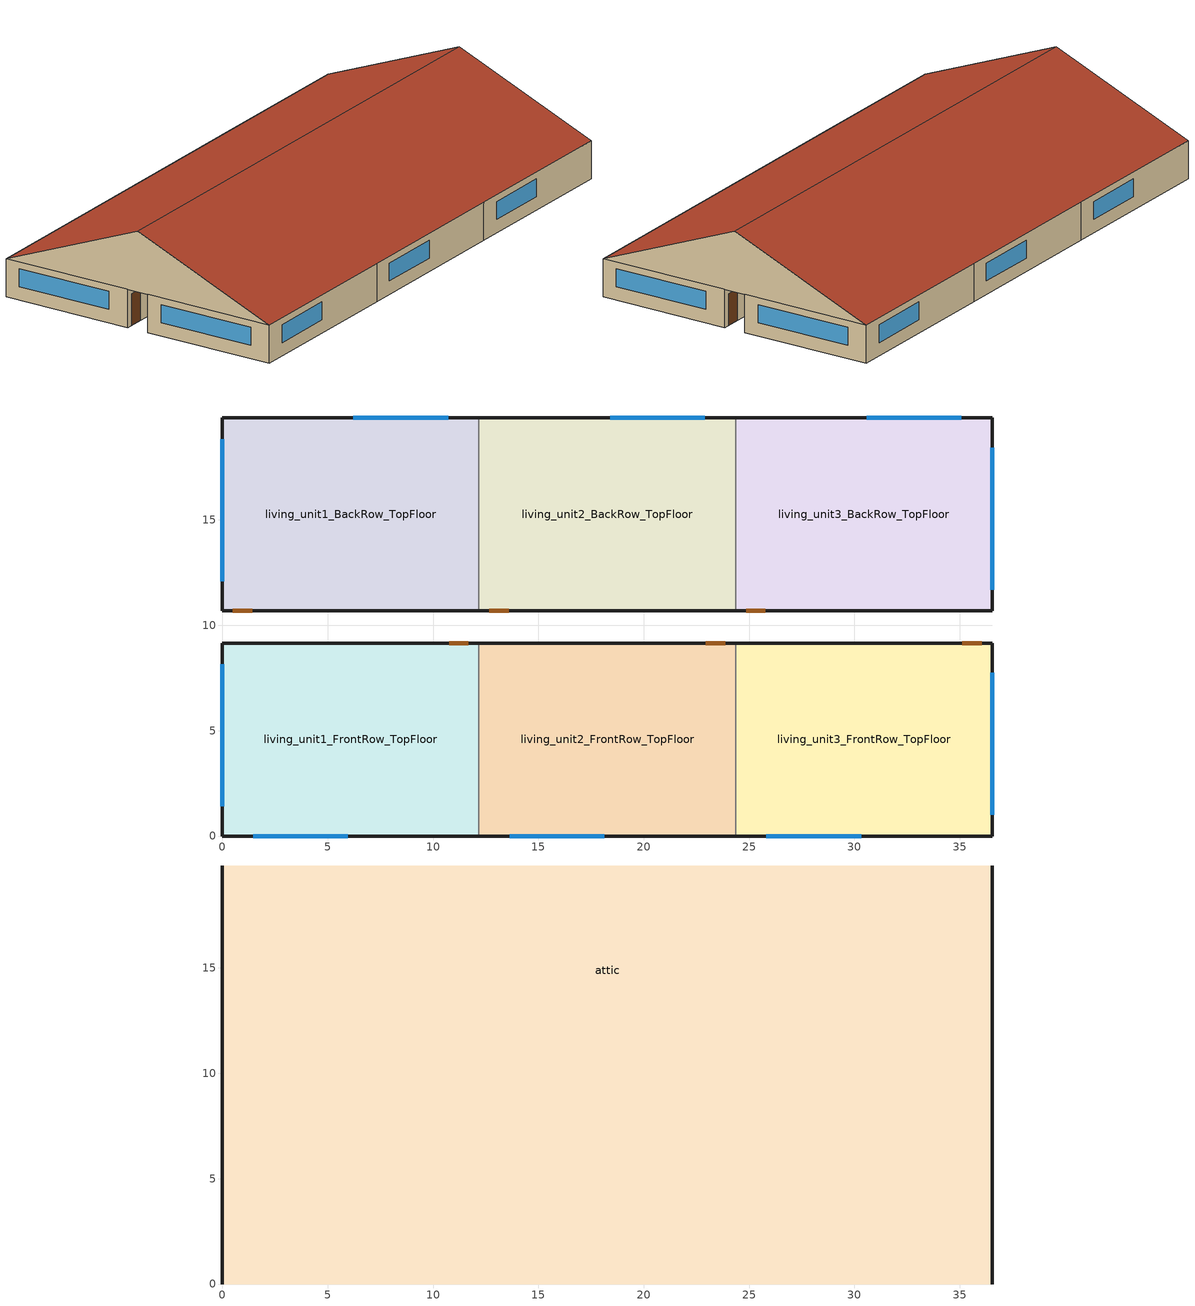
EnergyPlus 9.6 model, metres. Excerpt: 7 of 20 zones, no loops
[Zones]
living_unit3_BackRow_TopFloor
 floor to living_unit3_BackRow_MiddleFloor (ceiling-floor-layer): 36.54,10.68 24.36,10.68 24.36,19.84 36.54,19.84 z5.33
 wall outside (Exterior Wall): 24.36,10.68 36.54,10.68 36.54,19.84 24.36,19.84 z5.33:7.92
 wall to living_unit2_BackRow_TopFloor (interiorwall): 24.36,19.84 24.36,10.68 z5.33:7.92
 window (Exterior Window): 36.54,11.68 36.54,18.43 / 35.08,19.84 30.58,19.84 z6.25:7.47
 door (Exterior Door): 24.86,10.68 25.77,10.68 z5.33:7.47
 ceiling to attic (Interior Ceiling): 24.36,10.68 36.54,10.68 36.54,19.84 24.36,19.84 z7.92
living_unit3_FrontRow_TopFloor
 floor to living_unit3_FrontRow_MiddleFloor (ceiling-floor-layer): 36.54,0 24.36,0 24.36,9.16 36.54,9.16 z5.33
 wall outside (Exterior Wall): 24.36,0 36.54,0 36.54,9.16 24.36,9.16 z5.33:7.92
 wall to living_unit2_FrontRow_TopFloor (interiorwall): 24.36,9.16 24.36,0 z5.33:7.92
 window (Exterior Window): 36.54,1 36.54,7.75 / 25.82,0 30.32,0 z6.25:7.47
 door (Exterior Door): 36.04,9.16 35.12,9.16 z5.33:7.47
 ceiling to attic (Interior Ceiling): 24.36,0 36.54,0 36.54,9.16 24.36,9.16 z7.92
living_unit1_FrontRow_TopFloor
 floor to living_unit1_FrontRow_MiddleFloor (ceiling-floor-layer): 12.18,0 0,0 0,9.16 12.18,9.16 z5.33
 wall outside (Exterior Wall): 12.18,9.16 0,9.16 0,0 12.18,0 z5.33:7.92
 wall to living_unit2_FrontRow_TopFloor (interiorwall): 12.18,0 12.18,9.16 z5.33:7.92
 window (Exterior Window): 1.46,0 5.96,0 / 0,8.16 0,1.41 z6.25:7.47
 door (Exterior Door): 11.68,9.16 10.76,9.16 z5.33:7.47
 ceiling to attic (Interior Ceiling): 0,0 12.18,0 12.18,9.16 0,9.16 z7.92
living_unit2_BackRow_TopFloor
 floor to living_unit2_BackRow_MiddleFloor (ceiling-floor-layer): 24.36,10.68 12.18,10.68 12.18,19.84 24.36,19.84 z5.33
 wall outside (Exterior Wall): 12.18,10.68 24.36,10.68 / 24.36,19.84 12.18,19.84 z5.33:7.92
 wall to living_unit1_BackRow_TopFloor (interiorwall): 12.18,19.84 12.18,10.68 z5.33:7.92
 window (Exterior Window): 22.9,19.84 18.4,19.84 z6.25:7.47
 door (Exterior Door): 12.68,10.68 13.59,10.68 z5.33:7.47
 ceiling to attic (Interior Ceiling): 12.18,10.68 24.36,10.68 24.36,19.84 12.18,19.84 z7.92
living_unit2_FrontRow_TopFloor
 floor to living_unit2_FrontRow_MiddleFloor (ceiling-floor-layer): 24.36,0 12.18,0 12.18,9.16 24.36,9.16 z5.33
 wall outside (Exterior Wall): 12.18,0 24.36,0 / 24.36,9.16 12.18,9.16 z5.33:7.92
 window (Exterior Window): 13.64,0 18.14,0 z6.25:7.47
 door (Exterior Door): 23.86,9.16 22.94,9.16 z5.33:7.47
 ceiling to attic (Interior Ceiling): 12.18,0 24.36,0 24.36,9.16 12.18,9.16 z7.92
living_unit1_BackRow_TopFloor
 floor to living_unit1_BackRow_BottomFloor (ceiling-floor-layer): 12.18,10.68 0,10.68 0,19.84 12.18,19.84 z5.33
 wall outside (Exterior Wall): 12.18,19.84 0,19.84 0,10.68 12.18,10.68 z5.33:7.92
 window (Exterior Window): 10.72,19.84 6.22,19.84 / 0,18.84 0,12.09 z6.25:7.47
 door (Exterior Door): 0.5,10.68 1.41,10.68 z5.33:7.47
 ceiling to attic (Interior Ceiling): 0,10.68 12.18,10.68 12.18,19.84 0,19.84 z7.92
attic
 wall outside (Gable_end): 36.54,0,7.92 36.54,19.84,7.92 36.54,9.92,12.05; 0,19.84,7.92 0,0,7.92 0,9.92,12.05
 roof outside (Exterior Roof): 36.54,19.84,7.92 0,19.84,7.92 0,9.92,12.05 36.54,9.92,12.05; 0,0,7.92 36.54,0,7.92 36.54,9.92,12.05 0,9.92,12.05
[Building]
US+MF+CZ7+oilfurnace+slab+IECC_2021: North Axis=0; Terrain=Suburbs; Loads Convergence Tolerance Value=0.04; Temperature Convergence Tolerance Value=0.4; Solar Distribution=FullExterior; Maximum Number of Warmup Days=25; Minimum Number of Warmup Days=6
[Site:Location]
International Falls Intl Ap_MN_USA Design_Conditions: Latitude=48.57; Longitude=-93.4; Time Zone=-6; Elevation=359
[SizingPeriod:DesignDay] Day of Month=21; DryBulb Temperature Range Modifier Type=DefaultMultipliers; Humidity Condition Type=Wetbulb; Barometric Pressure=97086; Rain Indicator=No; Snow Indicator=No; Daylight Saving Time Indicator=No
Name | Month | Day Type | Maximum DryBulb Temperature | Daily DryBulb Temperature Range | Wetbulb or DewPoint at Maximum DryBulb | Wind Speed | Wind Direction | Solar Model Indicator | Sky Clearness | ASHRAE Clear Sky Optical Depth for Beam Irradiance taub | ASHRAE Clear Sky Optical Depth for Diffuse Irradiance taud
International Falls Intl Ap Ann Htg 99.6% Condns DB | 1 | WinterDesignDay | -32.7 | 0 | -32.7 | 2.4 | 210 | ASHRAEClearSky | 0
International Falls Intl Ap Ann Clg .4% Condns DB=>MWB | 7 | SummerDesignDay | 30.1 | 12.4 | 21.1 | 4.7 | 200 | ASHRAETau |  | 0.405 | 2.2
[Site:WaterMainsTemperature]
Calculation Method=Correlation; Annual Average Outdoor Air Temperature=3.29167; Maximum Difference In Monthly Average Outdoor Air Temperatures=36.6
[Material]
Name | Roughness | Thickness | Conductivity | Density | Specific Heat | Solar Absorptance | Thermal Absorptance | Visible Absorptance
sheathing_consol_layer | Rough | 0.031115 | 0.035329 | 20.1 | 1465.415
ceil_consol_layer | Rough | 0.566491 | 0.0617176 | 41.9286 | 776.251
wall_consol_layer | Rough | 0.1397 | 0.057165 | 120.801 | 1036.26
Asphalt_shingle | MediumRough | 0.00633985 | 0.08186 | 1121.29 | 1255.2 | 0.75
cement_stucco | MediumSmooth | 0.01905 | 0.721 | 1865.58 | 878.64
syn_stucco | MediumSmooth | 0.003048 | 0.0865 | 400 | 878.64
Drywall_1/2in | MediumSmooth | 0.0127 | 0.16009 | 800.923 | 1087.84
OSB_5/8in | MediumSmooth | 0.015875 | 0.1163 | 544.627 | 1213.36
OSB_7/16in | MediumSmooth | 0.0111125 | 0.1163 | 544.627 | 1213.36
Lumber_2x4 | Rough | 0.0890016 | 0.115458 | 512.64 | 767.58 | 0.7 | 0.9 | 0.7
OSB_1/2in | MediumSmooth | 0.0127 | 0.1163 | 544.627 | 1213.36 | 0.7 | 0.9 | 0.7
door_const | Smooth | 0.0422696 | 0.0720096 | 512.64 | 767.58
[Material:NoMass]
Bldg_paper_felt: Roughness=Smooth; Thermal Resistance=0.0105666
[Material:AirGap]
Air_4_in_vert: Thermal Resistance=0.158499
[WindowMaterial:SimpleGlazingSystem]
Glass: UFactor=1.70358; Solar Heat Gain Coefficient=0.3344; Visible Transmittance=0.88
[WindowMaterial:Blind]
int_blind: Slat Orientation=Horizontal; Slat Width=0.025; Slat Separation=0.01875; Slat Thickness=0.001; Slat Angle=45; Slat Conductivity=221; Slat Beam Solar Transmittance=0; Front Side Slat Beam Solar Reflectance=0.5; Back Side Slat Beam Solar Reflectance=0.5; Slat Diffuse Solar Transmittance=0; Front Side Slat Diffuse Solar Reflectance=0.5; Back Side Slat Diffuse Solar Reflectance=0.5; Slat Beam Visible Transmittance=0; Front Side Slat Beam Visible Reflectance=0.5; Back Side Slat Beam Visible Reflectance=0.5; Slat Diffuse Visible Transmittance=0; Front Side Slat Diffuse Visible Reflectance=0.5; Back Side Slat Diffuse Visible Reflectance=0.5; Slat Infrared Hemispherical Transmittance=0; Front Side Slat Infrared Hemispherical Emissivity=0.9; Back Side Slat Infrared Hemispherical Emissivity=0.9; Blind to Glass Distance=0.05; Blind Top Opening Multiplier=0.5; Blind Bottom Opening Multiplier=0.5; Blind Left Side Opening Multiplier=0.5; Blind Right Side Opening Multiplier=0.5
[Construction]
Exterior Wall: syn_stucco, sheathing_consol_layer, OSB_7/16in, wall_consol_layer, Drywall_1/2in
ceiling-floor-layer: Lumber_2x4
Interior Ceiling: ceil_consol_layer, Drywall_1/2in
interiorwall: Drywall_1/2in, OSB_5/8in, Drywall_1/2in
Exterior Roof: Asphalt_shingle, OSB_1/2in
Exterior Window: Glass
Exterior Door: door_const
Gable_end: cement_stucco, Bldg_paper_felt, OSB_5/8in, Air_4_in_vert, Drywall_1/2in
window_w_blinds: Glass, int_blind
[Zone] Multiplier=1
attic; living_unit3_BackRow_TopFloor; living_unit3_FrontRow_TopFloor; living_unit1_FrontRow_TopFloor; living_unit2_BackRow_TopFloor; living_unit2_FrontRow_TopFloor; living_unit1_BackRow_TopFloor
[WindowShadingControl] Shading Type=InteriorBlind; Construction with Shading=window_w_blinds; Shading Control Type=OnIfScheduleAllows; Schedule=shading_2012iecc; Shading Control Is Scheduled=Yes; Glare Control Is Active=No; Multiple Surface Control Type=Sequential
Name | Zone | Fenestration Surface 1 | Fenestration Surface 2 | Fenestration Surface 3
Shades-living_unit1_FrontRow_TopFloor | LIVING_UNIT1_FrontRow_TopFloor | Window_ldf_unit1_FrontRow_TopFloor
Shades-living_unit2_FrontRow_TopFloor | LIVING_UNIT2_FrontRow_TopFloor | Window_ldf_unit2_FrontRow_TopFloor
Shades-living_unit3_FrontRow_TopFloor | LIVING_UNIT3_FrontRow_TopFloor | Window_sdr_unit3_FrontRow_TopFloor | Window_sdl_unit3_FrontRow_TopFloor | Window_ldf_unit3_FrontRow_TopFloor
Shades-living_unit1_BackRow_TopFloor | LIVING_UNIT1_BackRow_TopFloor | Window_ldb_unit1_BackRow_TopFloor
Shades-living_unit2_BackRow_TopFloor | LIVING_UNIT2_BackRow_TopFloor | Window_ldb_unit2_BackRow_TopFloor
Shades-living_unit3_BackRow_TopFloor | LIVING_UNIT3_BackRow_TopFloor | Window_sdr_unit3_BackRow_TopFloor | Window_sdl_unit3_BackRow_TopFloor | Window_ldb_unit3_BackRow_TopFloor
[GroundHeatTransfer:Control]
gtp_control: Run Basement Preprocessor=no; Run Slab Preprocessor=yes
[GroundHeatTransfer:Slab:Materials]
NMAT Number of materials=2; ALBEDO Surface Albedo No Snow=0.16; ALBEDO Surface Albedo Snow=0.4; EPSLW Surface Emissivity No Snow=0.9; EPSLW Surface Emissivity Snow=0.9; Z0 Surface Roughness No Snow=0.75; Z0 Surface Roughness Snow=0.05; HIN Indoor HConv Downward Flow=6; HIN Indoor HConv Upward=9
[GroundHeatTransfer:Slab:MatlProps]
RHO Slab Material density=2300; RHO Soil Density=1200; CP Slab CP=650; CP Soil CP=1200; TCON Slab k=0.9; TCON Soil k=1
[GroundHeatTransfer:Slab:BoundConds]
EVTR Is surface evapotranspiration modeled=FALSE; FIXBC is the lower boundary at a fixed temperature=TRUE; TDEEPin=10; USRHflag Is the ground surface h specified by the user=FALSE
[GroundHeatTransfer:Slab:BldgProps]
IYRS Number of years to iterate=10; Shape Slab shape=0; HBLDG Building height=4; TIN1 January Indoor Average Temperature Setpoint=22.22; TIN2 February Indoor Average Temperature Setpoint=22.22; TIN3 March Indoor Average Temperature Setpoint=22.22; TIN4 April Indoor Average Temperature Setpoint=22.22; TIN5 May Indoor Average Temperature Setpoint=22.22; TIN6 June Indoor Average Temperature Setpoint=23.88; TIN7 July Indoor Average Temperature Setpoint=23.88; TIN8 August Indoor Average Temperature Setpoint=23.88; TIN9 September Indoor Average Temperature Setpoint=23.88; TIN10 October Indoor Average Temperature Setpoint=22.22; TIN11 November Indoor Average Temperature Setpoint=22.22; TIN12 December Indoor Average Temperature Setpoint=22.22; TINAmp Daily Indoor sine wave variation amplitude=0; ConvTol Convergence Tolerance=0.1
[GroundHeatTransfer:Slab:Insulation]
RINS R value of under slab insulation=0; DINS Width of strip of under slab insulation=0; RVINS R value of vertical insulation=1.761; ZVINS Depth of vertical insulation=0.6; IVINS Flag Is there vertical insulation=1
[GroundHeatTransfer:Slab:EquivalentSlab]
APRatio The area to perimeter ratio for this slab=2.61305; SLABDEPTH Thickness of slab on grade=0.1; CLEARANCE Distance from edge of slab to domain edge=15; ZCLEARANCE Distance from bottom of slab to domain bottom=15
[GroundHeatTransfer:Basement:SimParameters]
F Multiplier for the ADI solution=0.1; IYRS Maximum number of yearly iterations=15
[GroundHeatTransfer:Basement:MatlProps]
NMAT Number of materials in this domain=6; Density for Foundation Wall=2243; density for Floor Slab=2243; density for Ceiling=311; density for Soil=1500; density for Gravel=2000; density for Wood=449; Specific heat for foundation wall=880; Specific heat for floor slab=880; Specific heat for ceiling=1530; Specific heat for soil=840; Specific heat for gravel=720; Specific heat for wood=1530; Thermal conductivity for foundation wall=1.4; Thermal conductivity for floor slab=1.4; Thermal conductivity for ceiling=0.09; thermal conductivity for soil=1.1; thermal conductivity for gravel=1.9; thermal conductivity for wood=0.12
[GroundHeatTransfer:Basement:Insulation]
REXT R Value of any exterior insulation=1.761e-05; INSFULL Flag Is the wall fully insulated=True
[GroundHeatTransfer:Basement:SurfaceProps]
ALBEDO Surface albedo for No snow conditions=0.16; ALBEDO Surface albedo for snow conditions=0.4; EPSLN Surface emissivity No Snow=0.94; EPSLN Surface emissivity with Snow=0.86; VEGHT Surface roughness No snow conditions=6; VEGHT Surface roughness Snow conditions=0.25; PET Flag Potential evapotranspiration on=False
[GroundHeatTransfer:Basement:BldgData]
DWALL Wall thickness=0.2; DSLAB Floor slab thickness=0.243828; DGRAVXY Width of gravel pit beside basement wall=0.3; DGRAVZN Gravel depth extending above the floor slab=0.2; DGRAVZP Gravel depth below the floor slab=0.1
[GroundHeatTransfer:Basement:Interior]
COND Flag Is the basement conditioned=True; HIN Downward convection only heat transfer coefficient=0.92; HIN Upward convection only heat transfer coefficient=4.04; HIN Horizontal convection only heat transfer coefficient=3.08; HIN Downward combined convection and radiation heat transfer coefficient=6.13; HIN Upward combined convection and radiation heat transfer coefficient=9.26; HIN Horizontal combined convection and radiation heat transfer coefficient=8.29
[GroundHeatTransfer:Basement:ComBldg]
January average temperature=21; February average temperature=21; March average temperature=21; April average temperature=21; May average temperature=24; June average temperature=24; July average temperature=24; August average temperature=24; September average temperature=24; October average temperature=24; November average temperature=21; December average temperature=21; Daily variation sine wave amplitude=21
[GroundHeatTransfer:Basement:EquivSlab]
APRatio The area to perimeter ratio for this slab=2.61305; EquivSizing Flag=True
[GroundHeatTransfer:Basement:EquivAutoGrid]
CLEARANCE Distance from outside of wall to edge of 3D ground domain=15; SlabDepth Thickness of the floor slab=0.1; BaseDepth Depth of the basement wall below grade=1.21914
[People] Number of People Schedule=Occupancy; Number of People Calculation Method=People; Number of People=2; Fraction Radiant=0; Sensible Heat Fraction=autocalculate; Activity Level Schedule=activity_sch; Enable ASHRAE 55 Comfort Warnings=No; Mean Radiant Temperature Calculation Type=ZoneAveraged
Name | Zone or ZoneList or Space or SpaceList
people_unit1_FrontRow_TopFloor | living_unit1_FrontRow_TopFloor
people_unit2_FrontRow_TopFloor | living_unit2_FrontRow_TopFloor
people_unit3_FrontRow_TopFloor | living_unit3_FrontRow_TopFloor
people_unit1_BackRow_TopFloor | living_unit1_BackRow_TopFloor
people_unit2_BackRow_TopFloor | living_unit2_BackRow_TopFloor
people_unit3_BackRow_TopFloor | living_unit3_BackRow_TopFloor
[Lights] Schedule=InteriorLightingHE; Design Level Calculation Method=Watts/Area; Return Air Fraction=0; Fraction Radiant=0.6; Fraction Visible=0.2; Fraction Replaceable=0
Name | Zone or ZoneList or Space or SpaceList | Watts per Zone Floor Area
Living Hardwired Lighting1_FrontRow_TopFloor | living_unit1_FrontRow_TopFloor | 1.26452
Living Plug-in Lighting1_FrontRow_TopFloor | living_unit1_FrontRow_TopFloor | 0.575035
Living Hardwired Lighting2_FrontRow_TopFloor | living_unit2_FrontRow_TopFloor | 1.26452
Living Plug-in Lighting2_FrontRow_TopFloor | living_unit2_FrontRow_TopFloor | 0.575035
Living Hardwired Lighting3_FrontRow_TopFloor | living_unit3_FrontRow_TopFloor | 1.26452
Living Plug-in Lighting3_FrontRow_TopFloor | living_unit3_FrontRow_TopFloor | 0.575035
Living Hardwired Lighting1_BackRow_TopFloor | living_unit1_BackRow_TopFloor | 1.26452
Living Plug-in Lighting1_BackRow_TopFloor | living_unit1_BackRow_TopFloor | 0.575035
Living Hardwired Lighting2_BackRow_TopFloor | living_unit2_BackRow_TopFloor | 1.26452
Living Plug-in Lighting2_BackRow_TopFloor | living_unit2_BackRow_TopFloor | 0.575035
Living Hardwired Lighting3_BackRow_TopFloor | living_unit3_BackRow_TopFloor | 1.26452
Living Plug-in Lighting3_BackRow_TopFloor | living_unit3_BackRow_TopFloor | 0.575035
[ElectricEquipment]
Name | Zone or ZoneList or Space or SpaceList | Schedule | Design Level Calculation Method | Design Level | Fraction Latent | Fraction Radiant | Fraction Lost | EndUse Subcategory | Watts per Zone Floor Area
dishwasher1_FrontRow_TopFloor | living_unit1_FrontRow_TopFloor | DishWasher | EquipmentLevel | 54.7543 | 0.15 | 0.6 | 0.25 | dishwasher
refrigerator1_FrontRow_TopFloor | living_unit1_FrontRow_TopFloor | Refrigerator | EquipmentLevel | 91.0576 | 0 | 1 | 0 | refrigerator
clotheswasher1_FrontRow_TopFloor | living_unit1_FrontRow_TopFloor | ClothesWasher | EquipmentLevel | 23.732 | 0 | 0.8 | 0.2 | clotheswasher
electric_dryer1_FrontRow_TopFloor | living_unit1_FrontRow_TopFloor | ClothesDryer | EquipmentLevel | 177.596 | 0.05 | 0.15 | 0.8 | electric_dryer
electric_range1_FrontRow_TopFloor | living_unit1_FrontRow_TopFloor | CookingRange | EquipmentLevel | 206.727 | 0.3 | 0.4 | 0.3 | electric_range
television1_FrontRow_TopFloor | living_unit1_FrontRow_TopFloor | InteriorLighting | EquipmentLevel | 0 | 0 | 1 | 0 | television
electric_mels1_FrontRow_TopFloor | living_unit1_FrontRow_TopFloor | MiscPlugLoad | EquipmentLevel | 440.553 | 0.06 | 0.69 | 0.25 | electric_mels
IECC_Adj1_FrontRow_TopFloor | living_unit1_FrontRow_TopFloor | MiscPlugLoad | Watts/Area |  | 0.062439 | 0.411909 | 0.251045 | IECC_adj | 0.262109
dishwasher2_FrontRow_TopFloor | living_unit2_FrontRow_TopFloor | DishWasher | EquipmentLevel | 54.7543 | 0.15 | 0.6 | 0.25 | dishwasher
refrigerator2_FrontRow_TopFloor | living_unit2_FrontRow_TopFloor | Refrigerator | EquipmentLevel | 91.0576 | 0 | 1 | 0 | refrigerator
clotheswasher2_FrontRow_TopFloor | living_unit2_FrontRow_TopFloor | ClothesWasher | EquipmentLevel | 23.732 | 0 | 0.8 | 0.2 | clotheswasher
electric_dryer2_FrontRow_TopFloor | living_unit2_FrontRow_TopFloor | ClothesDryer | EquipmentLevel | 177.596 | 0.05 | 0.15 | 0.8 | electric_dryer
electric_range2_FrontRow_TopFloor | living_unit2_FrontRow_TopFloor | CookingRange | EquipmentLevel | 206.727 | 0.3 | 0.4 | 0.3 | electric_range
television2_FrontRow_TopFloor | living_unit2_FrontRow_TopFloor | InteriorLighting | EquipmentLevel | 0 | 0 | 1 | 0 | television
electric_mels2_FrontRow_TopFloor | living_unit2_FrontRow_TopFloor | MiscPlugLoad | EquipmentLevel | 440.553 | 0.06 | 0.69 | 0.25 | electric_mels
IECC_Adj2_FrontRow_TopFloor | living_unit2_FrontRow_TopFloor | MiscPlugLoad | Watts/Area |  | 0.062439 | 0.411909 | 0.251045 | IECC_adj | 0.262109
dishwasher3_FrontRow_TopFloor | living_unit3_FrontRow_TopFloor | DishWasher | EquipmentLevel | 54.7543 | 0.15 | 0.6 | 0.25 | dishwasher
refrigerator3_FrontRow_TopFloor | living_unit3_FrontRow_TopFloor | Refrigerator | EquipmentLevel | 91.0576 | 0 | 1 | 0 | refrigerator
clotheswasher3_FrontRow_TopFloor | living_unit3_FrontRow_TopFloor | ClothesWasher | EquipmentLevel | 23.732 | 0 | 0.8 | 0.2 | clotheswasher
electric_dryer3_FrontRow_TopFloor | living_unit3_FrontRow_TopFloor | ClothesDryer | EquipmentLevel | 177.596 | 0.05 | 0.15 | 0.8 | electric_dryer
electric_range3_FrontRow_TopFloor | living_unit3_FrontRow_TopFloor | CookingRange | EquipmentLevel | 206.727 | 0.3 | 0.4 | 0.3 | electric_range
television3_FrontRow_TopFloor | living_unit3_FrontRow_TopFloor | InteriorLighting | EquipmentLevel | 0 | 0 | 1 | 0 | television
electric_mels3_FrontRow_TopFloor | living_unit3_FrontRow_TopFloor | MiscPlugLoad | EquipmentLevel | 440.553 | 0.06 | 0.69 | 0.25 | electric_mels
IECC_Adj3_FrontRow_TopFloor | living_unit3_FrontRow_TopFloor | MiscPlugLoad | Watts/Area |  | 0.062439 | 0.411909 | 0.251045 | IECC_adj | 0.262109
dishwasher1_BackRow_TopFloor | living_unit1_BackRow_TopFloor | DishWasher | EquipmentLevel | 54.7543 | 0.15 | 0.6 | 0.25 | dishwasher
refrigerator1_BackRow_TopFloor | living_unit1_BackRow_TopFloor | Refrigerator | EquipmentLevel | 91.0576 | 0 | 1 | 0 | refrigerator
clotheswasher1_BackRow_TopFloor | living_unit1_BackRow_TopFloor | ClothesWasher | EquipmentLevel | 23.732 | 0 | 0.8 | 0.2 | clotheswasher
electric_dryer1_BackRow_TopFloor | living_unit1_BackRow_TopFloor | ClothesDryer | EquipmentLevel | 177.596 | 0.05 | 0.15 | 0.8 | electric_dryer
electric_range1_BackRow_TopFloor | living_unit1_BackRow_TopFloor | CookingRange | EquipmentLevel | 206.727 | 0.3 | 0.4 | 0.3 | electric_range
television1_BackRow_TopFloor | living_unit1_BackRow_TopFloor | InteriorLighting | EquipmentLevel | 0 | 0 | 1 | 0 | television
electric_mels1_BackRow_TopFloor | living_unit1_BackRow_TopFloor | MiscPlugLoad | EquipmentLevel | 440.553 | 0.06 | 0.69 | 0.25 | electric_mels
IECC_Adj1_BackRow_TopFloor | living_unit1_BackRow_TopFloor | MiscPlugLoad | Watts/Area |  | 0.062439 | 0.411909 | 0.251045 | IECC_adj | 0.262109
dishwasher2_BackRow_TopFloor | living_unit2_BackRow_TopFloor | DishWasher | EquipmentLevel | 54.7543 | 0.15 | 0.6 | 0.25 | dishwasher
refrigerator2_BackRow_TopFloor | living_unit2_BackRow_TopFloor | Refrigerator | EquipmentLevel | 91.0576 | 0 | 1 | 0 | refrigerator
clotheswasher2_BackRow_TopFloor | living_unit2_BackRow_TopFloor | ClothesWasher | EquipmentLevel | 23.732 | 0 | 0.8 | 0.2 | clotheswasher
electric_dryer2_BackRow_TopFloor | living_unit2_BackRow_TopFloor | ClothesDryer | EquipmentLevel | 177.596 | 0.05 | 0.15 | 0.8 | electric_dryer
electric_range2_BackRow_TopFloor | living_unit2_BackRow_TopFloor | CookingRange | EquipmentLevel | 206.727 | 0.3 | 0.4 | 0.3 | electric_range
television2_BackRow_TopFloor | living_unit2_BackRow_TopFloor | InteriorLighting | EquipmentLevel | 0 | 0 | 1 | 0 | television
electric_mels2_BackRow_TopFloor | living_unit2_BackRow_TopFloor | MiscPlugLoad | EquipmentLevel | 440.553 | 0.06 | 0.69 | 0.25 | electric_mels
IECC_Adj2_BackRow_TopFloor | living_unit2_BackRow_TopFloor | MiscPlugLoad | Watts/Area |  | 0.062439 | 0.411909 | 0.251045 | IECC_adj | 0.262109
dishwasher3_BackRow_TopFloor | living_unit3_BackRow_TopFloor | DishWasher | EquipmentLevel | 54.7543 | 0.15 | 0.6 | 0.25 | dishwasher
refrigerator3_BackRow_TopFloor | living_unit3_BackRow_TopFloor | Refrigerator | EquipmentLevel | 91.0576 | 0 | 1 | 0 | refrigerator
clotheswasher3_BackRow_TopFloor | living_unit3_BackRow_TopFloor | ClothesWasher | EquipmentLevel | 23.732 | 0 | 0.8 | 0.2 | clotheswasher
electric_dryer3_BackRow_TopFloor | living_unit3_BackRow_TopFloor | ClothesDryer | EquipmentLevel | 177.596 | 0.05 | 0.15 | 0.8 | electric_dryer
electric_range3_BackRow_TopFloor | living_unit3_BackRow_TopFloor | CookingRange | EquipmentLevel | 206.727 | 0.3 | 0.4 | 0.3 | electric_range
television3_BackRow_TopFloor | living_unit3_BackRow_TopFloor | InteriorLighting | EquipmentLevel | 0 | 0 | 1 | 0 | television
electric_mels3_BackRow_TopFloor | living_unit3_BackRow_TopFloor | MiscPlugLoad | EquipmentLevel | 440.553 | 0.06 | 0.69 | 0.25 | electric_mels
IECC_Adj3_BackRow_TopFloor | living_unit3_BackRow_TopFloor | MiscPlugLoad | Watts/Area |  | 0.062439 | 0.411909 | 0.251045 | IECC_adj | 0.262109
[ZoneInfiltration:EffectiveLeakageArea] Schedule=always_avail
Name | Zone | Effective Air Leakage Area | Stack Coefficient | Wind Coefficient
Living_ShermanGrimsrud_unit1_FrontRow_TopFloor | living_unit1_FrontRow_TopFloor | 107.349 | 0.00029 | 0.000231
Living_ShermanGrimsrud_unit2_FrontRow_TopFloor | living_unit2_FrontRow_TopFloor | 94.527 | 0.00029 | 0.000231
Living_ShermanGrimsrud_unit3_FrontRow_TopFloor | living_unit3_FrontRow_TopFloor | 107.349 | 0.00029 | 0.000231
Living_ShermanGrimsrud_unit1_BackRow_TopFloor | living_unit1_BackRow_TopFloor | 107.349 | 0.00029 | 0.000231
Living_ShermanGrimsrud_unit2_BackRow_TopFloor | living_unit2_BackRow_TopFloor | 94.527 | 0.00029 | 0.000231
Living_ShermanGrimsrud_unit3_BackRow_TopFloor | living_unit3_BackRow_TopFloor | 107.349 | 0.00029 | 0.000231
AtticVent | attic | 33300 | 0.000435 | 0.000271
[ZoneVentilation:DesignFlowRate] Schedule=always_avail; Design Flow Rate Calculation Method=Flow/Zone; Design Flow Rate=0; Ventilation Type=Exhaust; Fan Pressure Rise=0; Fan Total Efficiency=0.6; Constant Term Coefficient=1; Temperature Term Coefficient=0; Velocity Term Coefficient=0; Velocity Squared Term Coefficient=0; Minimum Indoor Temperature=-100; Maximum Indoor Temperature=100; Delta Temperature=-100; Minimum Outdoor Temperature=-100; Maximum Outdoor Temperature=100; Maximum Wind Speed=40
Name | Zone or ZoneList
Ventilation_unit1_FrontRow_TopFloor | living_unit1_FrontRow_TopFloor
Ventilation_unit2_FrontRow_TopFloor | living_unit2_FrontRow_TopFloor
Ventilation_unit3_FrontRow_TopFloor | living_unit3_FrontRow_TopFloor
Ventilation_unit1_BackRow_TopFloor | living_unit1_BackRow_TopFloor
Ventilation_unit2_BackRow_TopFloor | living_unit2_BackRow_TopFloor
Ventilation_unit3_BackRow_TopFloor | living_unit3_BackRow_TopFloor
[Exterior:Lights]
Name | Schedule | Design Level | EndUse Subcategory
Exterior-Lights_unit1_FrontRow_BottomFloor; Exterior-Lights_unit2_FrontRow_BottomFloor; Exterior-Lights_unit3_FrontRow_BottomFloor; Exterior-Lights_unit1_BackRow_BottomFloor; Exterior-Lights_unit2_BackRow_BottomFloor; Exterior-Lights_unit3_BackRow_BottomFloor; Exterior-Lights_unit1_FrontRow_MiddleFloor; Exterior-Lights_unit2_FrontRow_MiddleFloor; Exterior-Lights_unit3_FrontRow_MiddleFloor; Exterior-Lights_unit1_BackRow_MiddleFloor; Exterior-Lights_unit2_BackRow_MiddleFloor; Exterior-Lights_unit3_BackRow_MiddleFloor; Exterior-Lights_unit1_FrontRow_TopFloor; Exterior-Lights_unit2_FrontRow_TopFloor; Exterior-Lights_unit3_FrontRow_TopFloor; Exterior-Lights_unit1_BackRow_TopFloor; Exterior-Lights_unit2_BackRow_TopFloor; Exterior-Lights_unit3_BackRow_TopFloor | ExteriorLighting | 69.8719 | Exterior-Lights
Garage-Lights_unit1_FrontRow_BottomFloor; Garage-Lights_unit2_FrontRow_BottomFloor; Garage-Lights_unit3_FrontRow_BottomFloor; Garage-Lights_unit1_BackRow_BottomFloor; Garage-Lights_unit2_BackRow_BottomFloor; Garage-Lights_unit3_BackRow_BottomFloor; Garage-Lights_unit1_FrontRow_MiddleFloor; Garage-Lights_unit2_FrontRow_MiddleFloor; Garage-Lights_unit3_FrontRow_MiddleFloor; Garage-Lights_unit1_BackRow_MiddleFloor; Garage-Lights_unit2_BackRow_MiddleFloor; Garage-Lights_unit3_BackRow_MiddleFloor; Garage-Lights_unit1_FrontRow_TopFloor; Garage-Lights_unit2_FrontRow_TopFloor; Garage-Lights_unit3_FrontRow_TopFloor; Garage-Lights_unit1_BackRow_TopFloor; Garage-Lights_unit2_BackRow_TopFloor; Garage-Lights_unit3_BackRow_TopFloor | InteriorLightingHE | 0 | Garage-Lights
[Schedule:Day:Hourly]
OccupancyDay: 1, 1, 1, 1, 1, 1, 1, 0.8831, 0.40861, 0.24189, 0.24189, 0.24189, 0.24189, 0.24189, 0.24189, 0.24189, 0.29498, 0.5531, 0.89693, 0.89693, 0.89693, 1, 1, 1
LightingDay: 0.0625, 0.0625, 0.0625, 0.0625, 0.1875, 0.390625, 0.4375, 0.390625, 0.171875, 0.117188, 0.117188, 0.117188, 0.117188, 0.117188, 0.117188, 0.203125, 0.4375, 0.609375, 0.820312, 0.984375, 1, 0.6875, 0.382812, 0.15625
ExteriorLightingDay: 1, 1, 1, 1, 1, 1, 0, 0, 0, 0, 0, 0, 0, 0, 0, 0, 0, 0, 1, 1, 1, 1, 1, 1
LightingDay_EELighting: 0.06875, 0.06875, 0.06875, 0.06875, 0.20625, 0.429688, 0.48125, 0.429688, 0.189062, 0.128906, 0.128906, 0.128906, 0.128906, 0.128906, 0.128906, 0.223438, 0.48125, 0.670312, 0.902344, 1, 1, 0.75625, 0.421094, 0.171875
RefrigeratorDay: 0.8, 0.782696, 0.765594, 0.742857, 0.731388, 0.731388, 0.75996, 0.8, 0.817103, 0.828571, 0.8, 0.8, 0.839839, 0.839839, 0.828571, 0.839839, 0.885714, 0.971429, 1, 0.971429, 0.942857, 0.925553, 0.885714, 0.828571
MiscPlugLoadDay: 0.60749, 0.559339, 0.552853, 0.545071, 0.524481, 0.585279, 0.676232, 0.718547, 0.60749, 0.517023, 0.529183, 0.529345, 0.520428, 0.538424, 0.568742, 0.600357, 0.710117, 0.862678, 0.936608, 0.966764, 1, 0.976654, 0.845169, 0.734436
CookingRangeDay: 0.0471585, 0.0471585, 0.0235459, 0.0235459, 0.0471585, 0.0707044, 0.165088, 0.283018, 0.306564, 0.320771, 0.283018, 0.330176, 0.377335, 0.306564, 0.292423, 0.377335, 0.613194, 1, 0.778348, 0.400947, 0.235859, 0.165088, 0.103722, 0.0707044
DishwasherWeekday: 0.115342, 0.0512463, 0.0383972, 0.0256232, 0.0256232, 0.0768695, 0.153814, 0.230759, 0.435969, 0.487216, 0.42312, 0.359025, 0.307703, 0.346176, 0.28208, 0.269231, 0.28208, 0.371799, 0.653954, 0.833467, 0.679577, 0.500065, 0.333327, 0.230759
DishwasherWeekend: 0.123581, 0.0549068, 0.0411398, 0.0274534, 0.0274534, 0.0823602, 0.164801, 0.247242, 0.46711, 0.522017, 0.453343, 0.384669, 0.329682, 0.370903, 0.302229, 0.288462, 0.302229, 0.398356, 0.700665, 0.893, 0.728119, 0.535784, 0.357136, 0.247242
DishwasherVacation; ClothesWasherVacation; ClothesDryerVacation: 0, 0, 0, 0, 0, 0, 0, 0, 0, 0, 0, 0, 0, 0, 0, 0, 0, 0, 0, 0, 0, 0, 0, 0
ClothesWasherWeekday: 0.0792923, 0.0634168, 0.031666, 0.031666, 0.0634168, 0.0951677, 0.190335, 0.412507, 0.618802, 0.72993, 0.714055, 0.634678, 0.571176, 0.507759, 0.444257, 0.412507, 0.428382, 0.412507, 0.412507, 0.412507, 0.412507, 0.396631, 0.269713, 0.142794
ClothesWasherWeekend: 0.0970065, 0.0775844, 0.0387403, 0.0387403, 0.0775844, 0.116429, 0.232857, 0.504662, 0.757045, 0.893, 0.873578, 0.776468, 0.698779, 0.621195, 0.543507, 0.504662, 0.524084, 0.504662, 0.504662, 0.504662, 0.504662, 0.48524, 0.329968, 0.174695
ClothesDryerWeekday: 0.0996819, 0.0598091, 0.0398727, 0.0199364, 0.0398727, 0.0598091, 0.159491, 0.318982, 0.486427, 0.685791, 0.785473, 0.817391, 0.7456, 0.677837, 0.610073, 0.578155, 0.558218, 0.546236, 0.518346, 0.510391, 0.5263, 0.546236, 0.4386, 0.239236
ClothesDryerWeekend: 0.121951, 0.0731707, 0.0487805, 0.0243902, 0.0487805, 0.0731707, 0.195122, 0.390244, 0.595097, 0.839, 0.960951, 1, 0.91217, 0.829268, 0.746366, 0.707317, 0.682927, 0.668268, 0.634146, 0.624415, 0.643878, 0.668268, 0.536585, 0.292683
[Schedule:Week:Compact]
RefrigeratorWeek: For: AllDays, RefrigeratorDay
MiscPlugLoadWeek: For: AllDays, MiscPlugLoadDay
CookingRangeWeek: For: AllDays, CookingRangeDay
DishwasherWeek: For: Weekdays, DishwasherWeekday, For: CustomDay1, DishwasherVacation, For: AllOtherDays, DishwasherWeekend
ClothesWasherWeek: For: Weekdays, ClothesWasherWeekday, For: CustomDay1, ClothesWasherVacation, For: AllOtherDays, ClothesWasherWeekend
ClothesDryerWeek: For: Weekdays, ClothesDryerWeekday, For: CustomDay1, ClothesDryerVacation, For: AllOtherDays, ClothesDryerWeekend
OccupancyWeek: AllDays, OccupancyDay
LightingProfileWeek: For: AllDays, LightingDay
LightingProfileWeek_EELighting: For: AllDays, LightingDay_EELighting
ExteriorLightingProfileWeek: For: AllDays, ExteriorLightingDay
[Schedule:Year]
Occupancy: OccupancyWeek, 1, 1, 12, 31
InteriorLighting: LightingProfileWeek, 1, 1, 12, 31
InteriorLightingHE: LightingProfileWeek_EELighting, 1, 1, 12, 31
ExteriorLighting: ExteriorLightingProfileWeek, 1, 1, 12, 31
Refrigerator: RefrigeratorWeek, 1, 1, 12, 31
MiscPlugLoad: MiscPlugLoadWeek, 1, 1, 12, 31
CookingRange: CookingRangeWeek, 1, 1, 12, 31
Dishwasher: DishwasherWeek, 1, 1, 12, 31
ClothesWasher: ClothesWasherWeek, 1, 1, 12, 31
ClothesDryer: ClothesDryerWeek, 1, 1, 12, 31
[Schedule:Compact]
activity_sch: Through: 12/31, For: AllDays, Until: 24:00, 117.28
shading_2012iecc: Through: 12/31, For: AllDays, Until 24:00, 0
always_avail: Through: 12/31, For: AllDays, Until: 24:00, 1
